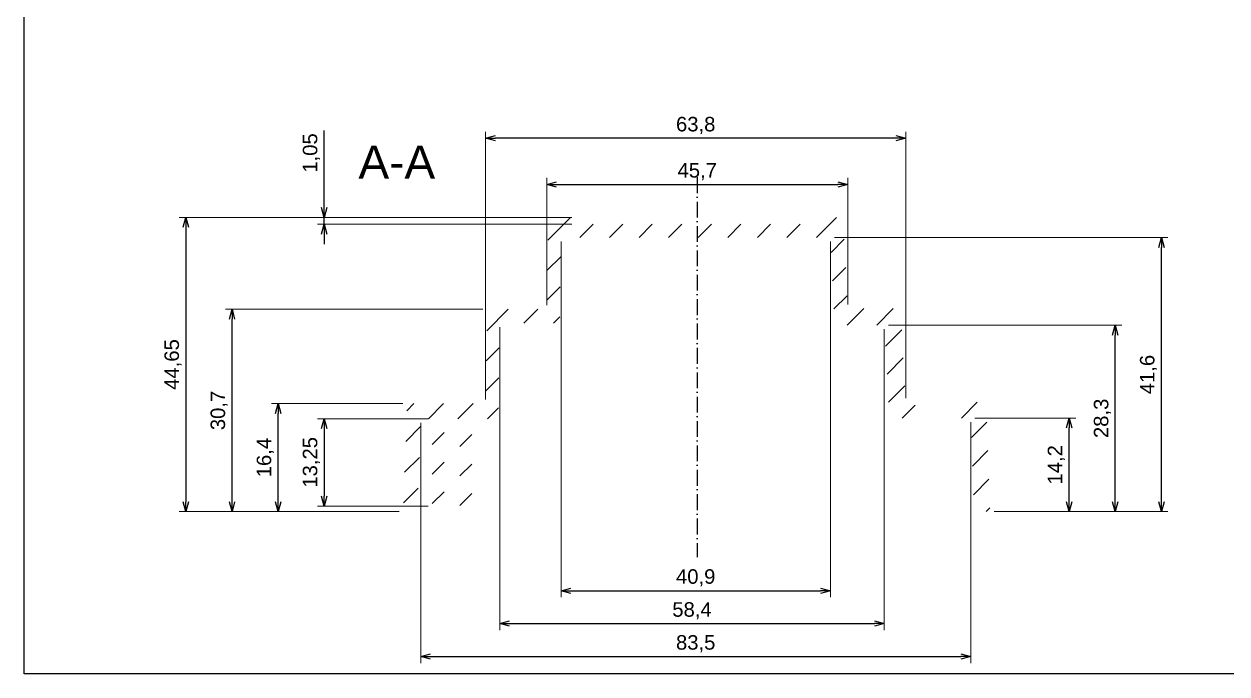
# Paper-space layout 'Cover' of a CAD drawing. Header units: millimetres. Extents: x 0 to 414, y 0 to 290.
# Drawn here: x 0.3 to 182.9, y 0.5 to 99.1 of the extents above; entities that cross this region are included whole.
import ezdxf

# ---------------------------------------------------------------- set-up
doc = ezdxf.new("R2010")
doc.units = ezdxf.units.MM
doc.linetypes.add('ACAD_ISO10W100', pattern=[18, 12, -3, 0, -3])
for name, color, linetype, lineweight in [('MD_Annotation', 7, 'Continuous', 25), ('MD_Axes', 7, 'ACAD_ISO10W100', 25), ('MD_Hatching', 7, 'Continuous', 25)]:
    doc.layers.add(name, color=color, linetype=linetype, lineweight=lineweight)
doc.layers.add('Tabelka', color=7, linetype='Continuous')
doc.styles.get("Standard").update_dxf_attribs({"font": 'arial.ttf'})
doc.dimstyles.new('ISO-25', dxfattribs={"dimtxt": 2.2, "dimasz": 1.5, "dimexe": 1, "dimexo": 0.625, "dimtad": 1, "dimrnd": 0.05, "dimtxsty": 'Standard', "dimblk": 'OPEN30', "dimcen": 2.5, "dimadec": 0, "dimazin": 0, "dimtfac": 1, "dimtmove": 0, "dimatfit": 3, "dimfxl": 1, "dimlwe": 18, "dimarcsym": 0})

# ---------------------------------------------------------------- blocks, each defined once
blk = doc.blocks.new('_Open30')
at = {"color": 0, "linetype": 'ByBlock', "lineweight": -2}
for p, q in [((-1, 0.26794919), (0, 0)), ((0, 0), (-1, -0.26794919)), ((0, 0), (-1, 0))]:
    blk.add_line(p, q, dxfattribs=at)
blk = doc.blocks.new('*D160')
at = {"layer": 'Defpoints', "color": 0, "ltscale": 0.2, "transparency": 16777216}
for p in [(84.04419562770093, 69.75878304141389), (45.84427863058971, 68.7087830414139), (84.04419562770093, 68.7087830414139)]:
    blk.add_point(p, dxfattribs=at)
at = {"layer": 'MD_Annotation', "color": 0, "lineweight": -2, "ltscale": 0.2, "transparency": 16777216}
for p, q in [((45.84427863058971, 71.25878304141389), (45.8442786305897, 82.91979941249177)), ((45.84427863058971, 68.7087830414139), (45.84427863058971, 69.75878304141389)), ((45.84427863058971, 67.2087830414139), (45.84427863058971, 65.7087830414139))]:
    blk.add_line(p, q, dxfattribs=at)
at = {"layer": 'MD_Annotation', "color": 0, "lineweight": 18, "ltscale": 0.2, "transparency": 16777216}
for p, q in [((83.41919562770093, 69.75878304141389), (44.84427863058971, 69.75878304141389)), ((83.41919562770093, 68.7087830414139), (44.84427863058971, 68.7087830414139))]:
    blk.add_line(p, q, dxfattribs=at)
at = {"layer": 'MD_Annotation', "color": 0, "lineweight": -2, "ltscale": 0.2, "transparency": 16777216, "xscale": 1.5, "yscale": 1.5, "zscale": 1.5}
for p, rotation in [((45.84427863058971, 69.75878304141389), 270), ((45.84427863058971, 68.7087830414139), 90)]:
    blk.add_blockref('_Open30', p, dxfattribs=dict(at, rotation=rotation))
at = {"layer": 'MD_Annotation', "color": 0, "ltscale": 0.2, "transparency": 16777216, "insert": (43.89717767561019, 79.53279395546582), "char_height": 2.2, "attachment_point": 5, "rotation": 90}
blk.add_mtext('1,05', dxfattribs=at)
blk = doc.blocks.new('*D161')
at = {"layer": 'Defpoints', "color": 0, "ltscale": 0.2, "transparency": 16777216}
for p in [(125.3256462419213, 74.75878304141385), (79.62564624192237, 55.80878304141385), (125.3256462419213, 55.90878304141392)]:
    blk.add_point(p, dxfattribs=at)
at = {"layer": 'MD_Annotation', "color": 0, "lineweight": 18, "ltscale": 0.2, "transparency": 16777216}
for p, q in [((79.62564624192237, 56.43378304141385), (79.62564624192237, 75.75878304141385)), ((125.3256462419213, 56.53378304141392), (125.3256462419213, 75.75878304141385))]:
    blk.add_line(p, q, dxfattribs=at)
at = {"layer": 'MD_Annotation', "color": 0, "lineweight": -2, "ltscale": 0.2, "transparency": 16777216}
blk.add_line((81.12564624192237, 74.75878304141385), (123.8256462419213, 74.75878304141385), dxfattribs=at)
at = {"layer": 'MD_Annotation', "color": 0, "lineweight": -2, "ltscale": 0.2, "transparency": 16777216, "xscale": 1.5, "yscale": 1.5, "zscale": 1.5, "rotation": 180}
blk.add_blockref('_Open30', (79.62564624192237, 74.75878304141385), dxfattribs=at)
at = {"layer": 'MD_Annotation', "color": 0, "lineweight": -2, "ltscale": 0.2, "transparency": 16777216, "xscale": 1.5, "yscale": 1.5, "zscale": 1.5}
blk.add_blockref('_Open30', (125.3256462419213, 74.75878304141385), dxfattribs=at)
at = {"layer": 'MD_Annotation', "color": 0, "ltscale": 0.2, "transparency": 16777216, "insert": (102.4756462419218, 76.70138195000867), "char_height": 2.2, "attachment_point": 5}
blk.add_mtext('45,7', dxfattribs=at)
blk = doc.blocks.new('*D162')
at = {"layer": 'Defpoints', "color": 0, "ltscale": 0.2, "transparency": 16777216}
for p in [(70.34419562770017, 81.75878304141385), (70.34419562770017, 41.50878304141381), (134.1441956277013, 41.70878304141392)]:
    blk.add_point(p, dxfattribs=at)
at = {"layer": 'MD_Annotation', "color": 0, "lineweight": 18, "ltscale": 0.2, "transparency": 16777216}
for p, q in [((70.34419562770017, 42.13378304141381), (70.34419562770017, 82.75878304141385)), ((134.1441956277013, 42.33378304141392), (134.1441956277013, 82.75878304141385))]:
    blk.add_line(p, q, dxfattribs=at)
at = {"layer": 'MD_Annotation', "color": 0, "lineweight": -2, "ltscale": 0.2, "transparency": 16777216}
blk.add_line((132.6441956277013, 81.75878304141385), (71.84419562770017, 81.75878304141385), dxfattribs=at)
at = {"layer": 'MD_Annotation', "color": 0, "lineweight": -2, "ltscale": 0.2, "transparency": 16777216, "xscale": 1.5, "yscale": 1.5, "zscale": 1.5, "rotation": 180}
blk.add_blockref('_Open30', (70.34419562770017, 81.75878304141385), dxfattribs=at)
at = {"layer": 'MD_Annotation', "color": 0, "lineweight": -2, "ltscale": 0.2, "transparency": 16777216, "xscale": 1.5, "yscale": 1.5, "zscale": 1.5}
blk.add_blockref('_Open30', (134.1441956277013, 81.75878304141385), dxfattribs=at)
at = {"layer": 'MD_Annotation', "color": 0, "ltscale": 0.2, "transparency": 16777216, "insert": (102.2441956277007, 83.70588399639338), "char_height": 2.2, "attachment_point": 5}
blk.add_mtext('63,8', dxfattribs=at)
blk = doc.blocks.new('*D163')
at = {"layer": 'Defpoints', "color": 0, "ltscale": 0.2, "transparency": 16777216}
for p in [(79.8410533930892, 69.75878304141388), (24.84427863058971, 25.10878304141376), (57.84427863058957, 25.10878304141377)]:
    blk.add_point(p, dxfattribs=at)
at = {"layer": 'MD_Annotation', "color": 0, "lineweight": 18, "ltscale": 0.2, "transparency": 16777216}
for p, q in [((79.2160533930892, 69.75878304141388), (23.8442786305897, 69.75878304141386)), ((57.21927863058957, 25.10878304141377), (23.8442786305897, 25.10878304141376))]:
    blk.add_line(p, q, dxfattribs=at)
at = {"layer": 'MD_Annotation', "color": 0, "lineweight": -2, "ltscale": 0.2, "transparency": 16777216}
blk.add_line((24.8442786305897, 68.25878304141386), (24.84427863058971, 26.60878304141376), dxfattribs=at)
at = {"layer": 'MD_Annotation', "color": 0, "lineweight": -2, "ltscale": 0.2, "transparency": 16777216, "xscale": 1.5, "yscale": 1.5, "zscale": 1.5}
for p, rotation in [((24.8442786305897, 69.75878304141386), 90), ((24.84427863058971, 25.10878304141376), 270)]:
    blk.add_blockref('_Open30', p, dxfattribs=dict(at, rotation=rotation))
at = {"layer": 'MD_Annotation', "color": 0, "ltscale": 0.2, "transparency": 16777216, "insert": (22.89717767561017, 47.4337830414138), "char_height": 2.2, "attachment_point": 5, "rotation": 90}
blk.add_mtext('44,65', dxfattribs=at)
blk = doc.blocks.new('*D164')
at = {"layer": 'Defpoints', "color": 0, "ltscale": 0.2, "transparency": 16777216}
for p in [(31.84427863058969, 55.80878304141384), (70.56500725936533, 55.80878304141385), (57.84427863058957, 25.10878304141377)]:
    blk.add_point(p, dxfattribs=at)
at = {"layer": 'MD_Annotation', "color": 0, "lineweight": 18, "ltscale": 0.2, "transparency": 16777216}
for p, q in [((69.94000725936533, 55.80878304141385), (30.84427863058969, 55.80878304141384)), ((57.21927863058957, 25.10878304141377), (30.84427863058969, 25.10878304141376))]:
    blk.add_line(p, q, dxfattribs=at)
at = {"layer": 'MD_Annotation', "color": 0, "lineweight": -2, "ltscale": 0.2, "transparency": 16777216}
blk.add_line((31.84427863058969, 26.60878304141376), (31.84427863058969, 54.30878304141384), dxfattribs=at)
at = {"layer": 'MD_Annotation', "color": 0, "lineweight": -2, "ltscale": 0.2, "transparency": 16777216, "xscale": 1.5, "yscale": 1.5, "zscale": 1.5}
for p, rotation in [((31.84427863058969, 55.80878304141384), 90), ((31.84427863058969, 25.10878304141376), 270)]:
    blk.add_blockref('_Open30', p, dxfattribs=dict(at, rotation=rotation))
at = {"layer": 'MD_Annotation', "color": 0, "ltscale": 0.2, "transparency": 16777216, "insert": (29.89717767561016, 40.45878304141378), "char_height": 2.2, "attachment_point": 5, "rotation": 90}
blk.add_mtext('30,7', dxfattribs=at)
blk = doc.blocks.new('*D165')
at = {"layer": 'Defpoints', "color": 0, "ltscale": 0.2, "transparency": 16777216}
for p in [(38.84427863058966, 41.50878304141378), (58.42417952165491, 41.50878304141379), (57.84427863058957, 25.10878304141377)]:
    blk.add_point(p, dxfattribs=at)
at = {"layer": 'MD_Annotation', "color": 0, "lineweight": 18, "ltscale": 0.2, "transparency": 16777216}
for p, q in [((57.79917952165491, 41.50878304141379), (37.84427863058966, 41.50878304141378)), ((57.21927863058957, 25.10878304141377), (37.84427863058966, 25.10878304141376))]:
    blk.add_line(p, q, dxfattribs=at)
at = {"layer": 'MD_Annotation', "color": 0, "lineweight": -2, "ltscale": 0.2, "transparency": 16777216}
blk.add_line((38.84427863058966, 26.60878304141376), (38.84427863058966, 40.00878304141378), dxfattribs=at)
at = {"layer": 'MD_Annotation', "color": 0, "lineweight": -2, "ltscale": 0.2, "transparency": 16777216, "xscale": 1.5, "yscale": 1.5, "zscale": 1.5}
for p, rotation in [((38.84427863058966, 41.50878304141378), 90), ((38.84427863058966, 25.10878304141376), 270)]:
    blk.add_blockref('_Open30', p, dxfattribs=dict(at, rotation=rotation))
at = {"layer": 'MD_Annotation', "color": 0, "ltscale": 0.2, "transparency": 16777216, "insert": (36.89717767561012, 33.30878304141375), "char_height": 2.2, "attachment_point": 5, "rotation": 90}
blk.add_mtext('16,4', dxfattribs=at)
blk = doc.blocks.new('*D166')
at = {"layer": 'Defpoints', "color": 0, "ltscale": 0.2, "transparency": 16777216}
for p in [(60.49419562770163, 39.20878304141377), (143.9941956277016, 39.30878304141397), (143.9941956277016, 3.108783041413766)]:
    blk.add_point(p, dxfattribs=at)
at = {"layer": 'MD_Annotation', "color": 0, "lineweight": 18, "ltscale": 0.2, "transparency": 16777216}
for p, q in [((60.49419562770163, 38.58378304141377), (60.49419562770163, 2.108783041413766)), ((143.9941956277016, 38.68378304141397), (143.9941956277016, 2.108783041413766))]:
    blk.add_line(p, q, dxfattribs=at)
at = {"layer": 'MD_Annotation', "color": 0, "lineweight": -2, "ltscale": 0.2, "transparency": 16777216}
blk.add_line((61.99419562770163, 3.108783041413766), (142.4941956277016, 3.108783041413766), dxfattribs=at)
at = {"layer": 'MD_Annotation', "color": 0, "lineweight": -2, "ltscale": 0.2, "transparency": 16777216, "xscale": 1.5, "yscale": 1.5, "zscale": 1.5, "rotation": 180}
blk.add_blockref('_Open30', (60.49419562770163, 3.108783041413766), dxfattribs=at)
at = {"layer": 'MD_Annotation', "color": 0, "lineweight": -2, "ltscale": 0.2, "transparency": 16777216, "xscale": 1.5, "yscale": 1.5, "zscale": 1.5}
blk.add_blockref('_Open30', (143.9941956277016, 3.108783041413766), dxfattribs=at)
at = {"layer": 'MD_Annotation', "color": 0, "ltscale": 0.2, "transparency": 16777216, "insert": (102.2441956277016, 5.055883996393302), "char_height": 2.2, "attachment_point": 5}
blk.add_mtext('83,5', dxfattribs=at)
blk = doc.blocks.new('*D167')
at = {"layer": 'Defpoints', "color": 0, "ltscale": 0.2, "transparency": 16777216}
for p in [(72.48281283763208, 53.70878304141382), (130.8828128376335, 53.40878304141393), (130.8828128376335, 8.108783041413766)]:
    blk.add_point(p, dxfattribs=at)
at = {"layer": 'MD_Annotation', "color": 0, "lineweight": 18, "ltscale": 0.2, "transparency": 16777216}
for p, q in [((72.48281283763208, 53.08378304141382), (72.48281283763208, 7.108783041413766)), ((130.8828128376335, 52.78378304141393), (130.8828128376335, 7.108783041413766))]:
    blk.add_line(p, q, dxfattribs=at)
at = {"layer": 'MD_Annotation', "color": 0, "lineweight": -2, "ltscale": 0.2, "transparency": 16777216}
blk.add_line((73.98281283763208, 8.108783041413766), (129.3828128376335, 8.108783041413766), dxfattribs=at)
at = {"layer": 'MD_Annotation', "color": 0, "lineweight": -2, "ltscale": 0.2, "transparency": 16777216, "xscale": 1.5, "yscale": 1.5, "zscale": 1.5, "rotation": 180}
blk.add_blockref('_Open30', (72.48281283763208, 8.108783041413766), dxfattribs=at)
at = {"layer": 'MD_Annotation', "color": 0, "lineweight": -2, "ltscale": 0.2, "transparency": 16777216, "xscale": 1.5, "yscale": 1.5, "zscale": 1.5}
blk.add_blockref('_Open30', (130.8828128376335, 8.108783041413766), dxfattribs=at)
at = {"layer": 'MD_Annotation', "color": 0, "ltscale": 0.2, "transparency": 16777216, "insert": (101.6828128376328, 10.0558839963933), "char_height": 2.2, "attachment_point": 5}
blk.add_mtext('58,4', dxfattribs=at)
blk = doc.blocks.new('*D168')
at = {"layer": 'Defpoints', "color": 0, "ltscale": 0.2, "transparency": 16777216}
for p in [(81.7941956277009, 66.70878304141384), (122.6941956277005, 66.70878304141392), (122.6941956277005, 13.10878304141377)]:
    blk.add_point(p, dxfattribs=at)
at = {"layer": 'MD_Annotation', "color": 0, "lineweight": 18, "ltscale": 0.2, "transparency": 16777216}
for p, q in [((81.7941956277009, 66.08378304141384), (81.7941956277009, 12.10878304141377)), ((122.6941956277005, 66.08378304141392), (122.6941956277005, 12.10878304141377))]:
    blk.add_line(p, q, dxfattribs=at)
at = {"layer": 'MD_Annotation', "color": 0, "lineweight": -2, "ltscale": 0.2, "transparency": 16777216}
blk.add_line((83.2941956277009, 13.10878304141377), (121.1941956277005, 13.10878304141377), dxfattribs=at)
at = {"layer": 'MD_Annotation', "color": 0, "lineweight": -2, "ltscale": 0.2, "transparency": 16777216, "xscale": 1.5, "yscale": 1.5, "zscale": 1.5, "rotation": 180}
blk.add_blockref('_Open30', (81.7941956277009, 13.10878304141377), dxfattribs=at)
at = {"layer": 'MD_Annotation', "color": 0, "lineweight": -2, "ltscale": 0.2, "transparency": 16777216, "xscale": 1.5, "yscale": 1.5, "zscale": 1.5}
blk.add_blockref('_Open30', (122.6941956277005, 13.10878304141377), dxfattribs=at)
at = {"layer": 'MD_Annotation', "color": 0, "ltscale": 0.2, "transparency": 16777216, "insert": (102.2441956277007, 15.05588399639331), "char_height": 2.2, "attachment_point": 5}
blk.add_mtext('40,9', dxfattribs=at)
blk = doc.blocks.new('*D169')
at = {"layer": 'Defpoints', "color": 0, "ltscale": 0.2, "transparency": 16777216}
for p in [(143.9941956277017, 39.30878304141399), (158.94427863059, 39.308783041414), (146.94427863059, 25.10878304141399)]:
    blk.add_point(p, dxfattribs=at)
at = {"layer": 'MD_Annotation', "color": 0, "lineweight": 18, "ltscale": 0.2, "transparency": 16777216}
for p, q in [((144.6191956277017, 39.308783041414), (159.94427863059, 39.308783041414)), ((147.56927863059, 25.10878304141399), (159.94427863059, 25.108783041414))]:
    blk.add_line(p, q, dxfattribs=at)
at = {"layer": 'MD_Annotation', "color": 0, "lineweight": -2, "ltscale": 0.2, "transparency": 16777216}
blk.add_line((158.94427863059, 26.608783041414), (158.94427863059, 37.808783041414), dxfattribs=at)
at = {"layer": 'MD_Annotation', "color": 0, "lineweight": -2, "ltscale": 0.2, "transparency": 16777216, "xscale": 1.5, "yscale": 1.5, "zscale": 1.5}
for p, rotation in [((158.94427863059, 39.308783041414), 90), ((158.94427863059, 25.108783041414), 270)]:
    blk.add_blockref('_Open30', p, dxfattribs=dict(at, rotation=rotation))
at = {"layer": 'MD_Annotation', "color": 0, "ltscale": 0.2, "transparency": 16777216, "insert": (156.9971776756105, 32.20878304141394), "char_height": 2.2, "attachment_point": 5, "rotation": 90}
blk.add_mtext('14,2', dxfattribs=at)
blk = doc.blocks.new('*D170')
at = {"layer": 'Defpoints', "color": 0, "ltscale": 0.2, "transparency": 16777216}
for p in [(130.8828128376336, 53.40878304141396), (165.94427863059, 53.40878304141397), (146.94427863059, 25.10878304141399)]:
    blk.add_point(p, dxfattribs=at)
at = {"layer": 'MD_Annotation', "color": 0, "lineweight": 18, "ltscale": 0.2, "transparency": 16777216}
for p, q in [((131.5078128376336, 53.40878304141396), (166.94427863059, 53.40878304141397)), ((147.56927863059, 25.10878304141399), (166.94427863059, 25.108783041414))]:
    blk.add_line(p, q, dxfattribs=at)
at = {"layer": 'MD_Annotation', "color": 0, "lineweight": -2, "ltscale": 0.2, "transparency": 16777216}
blk.add_line((165.94427863059, 26.608783041414), (165.94427863059, 51.90878304141397), dxfattribs=at)
at = {"layer": 'MD_Annotation', "color": 0, "lineweight": -2, "ltscale": 0.2, "transparency": 16777216, "xscale": 1.5, "yscale": 1.5, "zscale": 1.5}
for p, rotation in [((165.94427863059, 53.40878304141397), 90), ((165.94427863059, 25.108783041414), 270)]:
    blk.add_blockref('_Open30', p, dxfattribs=dict(at, rotation=rotation))
at = {"layer": 'MD_Annotation', "color": 0, "ltscale": 0.2, "transparency": 16777216, "insert": (163.9971776756105, 39.25878304141393), "char_height": 2.2, "attachment_point": 5, "rotation": 90}
blk.add_mtext('28,3', dxfattribs=at)
blk = doc.blocks.new('*D171')
at = {"layer": 'Defpoints', "color": 0, "ltscale": 0.2, "transparency": 16777216}
for p in [(122.6941956277006, 66.70878304141395), (172.94427863059, 66.70878304141397), (146.94427863059, 25.10878304141399)]:
    blk.add_point(p, dxfattribs=at)
at = {"layer": 'MD_Annotation', "color": 0, "lineweight": 18, "ltscale": 0.2, "transparency": 16777216}
for p, q in [((123.3191956277006, 66.70878304141395), (173.94427863059, 66.70878304141397)), ((147.56927863059, 25.10878304141399), (173.94427863059, 25.108783041414))]:
    blk.add_line(p, q, dxfattribs=at)
at = {"layer": 'MD_Annotation', "color": 0, "lineweight": -2, "ltscale": 0.2, "transparency": 16777216}
blk.add_line((172.94427863059, 26.608783041414), (172.94427863059, 65.20878304141397), dxfattribs=at)
at = {"layer": 'MD_Annotation', "color": 0, "lineweight": -2, "ltscale": 0.2, "transparency": 16777216, "xscale": 1.5, "yscale": 1.5, "zscale": 1.5}
for p, rotation in [((172.94427863059, 66.70878304141397), 90), ((172.94427863059, 25.108783041414), 270)]:
    blk.add_blockref('_Open30', p, dxfattribs=dict(at, rotation=rotation))
at = {"layer": 'MD_Annotation', "color": 0, "ltscale": 0.2, "transparency": 16777216, "insert": (170.9971776756105, 45.90878304141393), "char_height": 2.2, "attachment_point": 5, "rotation": 90}
blk.add_mtext('41,6', dxfattribs=at)
blk = doc.blocks.new('*D190')
at = {"layer": 'Defpoints', "color": 0, "ltscale": 0.2, "transparency": 16777216}
for p in [(62.24427863058921, 39.20878304141379), (45.84427863058963, 25.95878304141378), (62.24427863058921, 25.95878304141379)]:
    blk.add_point(p, dxfattribs=at)
at = {"layer": 'MD_Annotation', "color": 0, "lineweight": 18, "ltscale": 0.2, "transparency": 16777216}
for p, q in [((61.61927863058921, 39.20878304141379), (44.84427863058963, 39.20878304141378)), ((61.61927863058921, 25.95878304141379), (44.84427863058963, 25.95878304141378))]:
    blk.add_line(p, q, dxfattribs=at)
at = {"layer": 'MD_Annotation', "color": 0, "lineweight": -2, "ltscale": 0.2, "transparency": 16777216}
blk.add_line((45.84427863058963, 37.70878304141378), (45.84427863058963, 27.45878304141378), dxfattribs=at)
at = {"layer": 'MD_Annotation', "color": 0, "lineweight": -2, "ltscale": 0.2, "transparency": 16777216, "xscale": 1.5, "yscale": 1.5, "zscale": 1.5}
for p, rotation in [((45.84427863058963, 39.20878304141378), 90), ((45.84427863058963, 25.95878304141378), 270)]:
    blk.add_blockref('_Open30', p, dxfattribs=dict(at, rotation=rotation))
at = {"layer": 'MD_Annotation', "color": 0, "ltscale": 0.2, "transparency": 16777216, "insert": (43.8971776756101, 32.58378304141377), "char_height": 2.2, "attachment_point": 5, "rotation": 90}
blk.add_mtext('13,25', dxfattribs=at)

psp = doc.layouts.new('Cover')

# ---------------------------------------------------------------- hatches: boundary and pattern name
at = {"layer": 'MD_Hatching'}
h = psp.add_hatch(dxfattribs=at)
h.set_pattern_fill('ANSI31', color=256, style=0)
h.set_pattern_definition([(45, (0, 0), (-2.245064030267288, 2.245064030267288), [])])
h.paths.add_polyline_path([(102.2441956277032, 66.70878304141384), (102.2441956277032, 68.70878304141384), (84.04419562770076, 68.70878304141387), (84.04419562770077, 69.75878304141386), (79.84105339308977, 69.75878304141385), (79.62564624192126, 55.80878304141386), (70.56500725936462, 55.80878304141383), (70.34419562770086, 41.50878304141382), (58.42417952165555, 41.50878304141379), (57.84427863058909, 25.10878304141377), (58.84427863058905, 25.10878304141378), (58.84427863058907, 26.90878304141376), (60.05926995940101, 26.90878304141385), (60.49419562770088, 39.20878304141378), (62.24427863058906, 39.20878304141379), (62.24427863058909, 25.95878304141379), (64.04427863058908, 25.9587830414138), (64.04427863058905, 39.20878304141379), (66.44427863058904, 39.20878304141382), (66.44427863058908, 25.95878304141382), (68.2442786305891, 25.95878304141382), (68.24427863058904, 39.20878304141382), (72.25891293139998, 39.20878304141381), (72.48281283763245, 53.70878304141384), (81.59345778073371, 53.70878304141387), (81.79419562770077, 66.70878304141384)], flags=0)
h.paths.add_polyline_path([(146.9442786305892, 25.10878304141396), (146.3614393890783, 41.70878304141396), (140.7442786305891, 41.70878304141394), (140.7442786305891, 39.30878304141393), (143.9941956277009, 39.30878304141395), (144.42956951895, 26.9087830414136), (145.5942786305892, 26.9087830414136), (145.5942786305892, 25.10878304141358)], flags=0)
h.paths.add_polyline_path([(102.2441956277032, 66.70878304141384), (122.6941956277009, 66.70878304141391), (123.345567573463, 53.4087830414139), (130.8828128376326, 53.40878304141392), (131.6749234280152, 39.30878304141391), (135.5442786305891, 39.30878304141392), (135.5442786305891, 41.70878304141392), (134.1441956277009, 41.70878304141392), (133.3464672317128, 55.90878304141393), (125.3256462419213, 55.9087830414139), (124.6473378623119, 69.7587830414139), (120.4441956277009, 69.75878304141389), (120.4441956277009, 68.70878304141388), (102.2441956277032, 68.70878304141384)], flags=0)

# ---------------------------------------------------------------- linework, layer by layer
at = {"layer": 'MD_Axes', "ltscale": 0.2}
psp.add_line((102.4756462419218, 75.84412289802844), (102.4756462419218, 18.18698816940275), dxfattribs=at)
at = {"layer": 'Tabelka'}
psp.add_lwpolyline([(0.2717202595061963, 290.148681284418), (413.5281989945786, 290.148681284418), (413.5281989945786, 0.476765675153672), (0.2717202595061963, 0.476765675153672)], close=True, dxfattribs=at)

# ---------------------------------------------------------------- texts
at = {"layer": 'MD_Annotation', "color": 7, "ltscale": 0.2, "insert": (56.86343282026837, 75.65452990798214), "char_height": 5, "width": 14.1643929058663, "attachment_point": 8}
psp.add_mtext('A-A', dxfattribs=at)

# ---------------------------------------------------------------- dimensions: what is measured, and where the dimension line sits
at = {"layer": 'MD_Annotation', "ltscale": 0.2}
for base, p1, p2, angle, picture, middle in [((70.34419562770017, 81.75878304141385), (134.1441956277013, 41.70878304141392), (70.34419562770017, 41.50878304141381), 180, '*D162', (102.2441956277007, 83.70588399639338)), ((125.3256462419213, 74.75878304141385), (79.62564624192237, 55.80878304141385), (125.3256462419213, 55.90878304141392), 180, '*D161', (102.4756462419218, 76.70138195000867)), ((24.84427863058971, 25.10878304141376), (79.84105339308917, 69.75878304141385), (57.84427863058954, 25.10878304141375), 270, '*D163', (22.89717767561017, 47.4337830414138)), ((172.94427863059, 66.70878304141397), (146.9442786305899, 25.10878304141398), (122.6941956277005, 66.70878304141392), 90, '*D171', (170.9971776756105, 45.90878304141393)), ((31.84427863058969, 55.80878304141384), (57.84427863058954, 25.10878304141375), (70.5650072593653, 55.80878304141382), 269.9999999999999, '*D164', (29.89717767561016, 40.45878304141378)), ((165.94427863059, 53.40878304141397), (146.9442786305899, 25.10878304141398), (130.8828128376335, 53.40878304141393), 90, '*D170', (163.9971776756105, 39.25878304141393)), ((38.84427863058966, 41.50878304141378), (57.84427863058954, 25.10878304141375), (58.42417952165488, 41.50878304141377), 269.9999999999998, '*D165', (36.89717767561012, 33.30878304141375)), ((45.84427863058963, 25.95878304141378), (62.24427863058918, 39.20878304141377), (62.24427863058918, 25.95878304141377), 269.9999999999999, '*D190', (43.8971776756101, 32.58378304141377)), ((158.94427863059, 39.308783041414), (146.9442786305899, 25.10878304141398), (143.9941956277016, 39.30878304141397), 90, '*D169', (156.9971776756105, 32.20878304141394))]:
    dim = psp.add_linear_dim(base=base, p1=p1, p2=p2, angle=angle, dimstyle='ISO-25', override={"dimlfac": -1}, dxfattribs=at)
    dim.commit()
    dim.dimension.update_dxf_attribs({"geometry": picture, "text_midpoint": middle})
dim = psp.add_linear_dim(base=(45.84427863058971, 68.7087830414139), p1=(84.0441956277009, 69.75878304141386), p2=(84.0441956277009, 68.70878304141387), angle=269.9999999999998, dimstyle='ISO-25', override={"dimlfac": -1}, dxfattribs=at)
dim.commit()
dim.dimension.update_dxf_attribs({"geometry": '*D160', "text_midpoint": (45.84427863058972, 79.53279395546582), "dimtype": 160})
for base, p1, p2, picture, middle in [((122.6941956277005, 13.10878304141377), (81.7941956277009, 66.70878304141384), (122.6941956277005, 66.70878304141392), '*D168', (102.2441956277007, 15.05588399639331)), ((130.8828128376335, 8.108783041413766), (72.48281283763208, 53.70878304141382), (130.8828128376335, 53.40878304141393), '*D167', (101.6828128376328, 10.0558839963933)), ((143.9941956277016, 3.108783041413766), (60.49419562770163, 39.20878304141377), (143.9941956277016, 39.30878304141397), '*D166', (102.2441956277016, 5.055883996393302))]:
    dim = psp.add_linear_dim(base=base, p1=p1, p2=p2, dimstyle='ISO-25', override={"dimlfac": -1}, dxfattribs=at)
    dim.commit()
    dim.dimension.update_dxf_attribs({"geometry": picture, "text_midpoint": middle})

doc.saveas('drawing.dxf')
